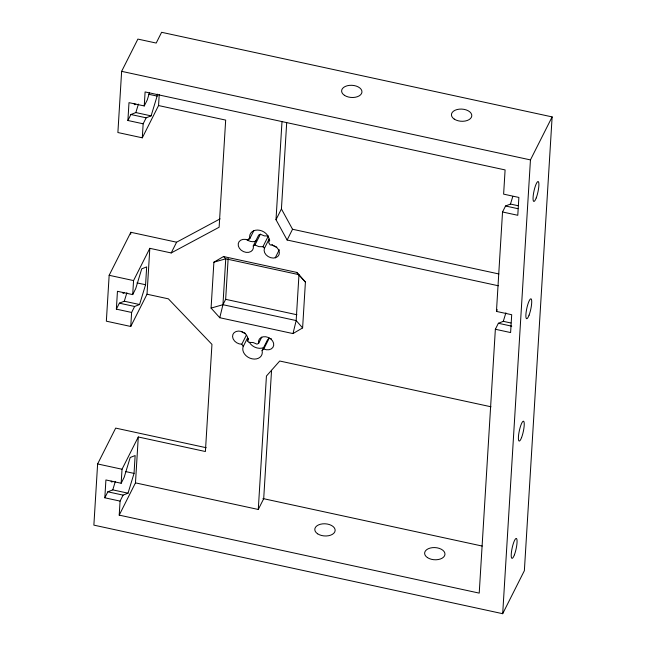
<?xml version="1.0" encoding="UTF-8"?>
<svg xmlns="http://www.w3.org/2000/svg" width="646" height="646" viewBox="0 0 646 646"><rect width="100%" height="100%" fill="white"/><g stroke="black" fill="none" stroke-linecap="round" stroke-linejoin="round"><path stroke-width="0.97" d="M206.227 447.718L115.682 428.104L97.619 463.949L93.872 525.133L502.693 613.7L524.366 570.684L552.128 116.902L161.613 32.3L156.195 43.056L137.889 39.091L121.634 71.343L117.887 132.535L142.298 137.816L158.553 105.556L159.223 94.582M220.1 218.865L176.6 242.202L130.839 232.285L109.158 275.293L106.348 321.183L130.758 326.472L147.013 294.213L149.824 248.322L171.182 252.949L219.123 227.239L225.672 120.099L158.553 105.556M104.822 497.8L105.912 479.954L121.165 483.256L124.185 477.273L130.201 457.489L135.135 455.551L134.045 473.397L128.021 493.181L123.087 495.119L107.834 491.816L104.822 497.8L120.075 501.102L123.087 495.119M116.361 309.143L117.451 291.298L132.705 294.608L135.717 288.625L141.74 268.833L146.674 266.895L145.584 284.741L139.56 304.524L134.626 306.47L119.373 303.168L116.361 309.143L131.614 312.454L134.626 306.47M157.244 94.106L157.123 96.084L151.099 115.876L146.166 117.814L143.154 123.798L127.9 120.495L128.99 102.649L144.244 105.952L147.256 99.968L149.557 92.435M130.71 234.28L130.839 232.285M510.929 322.984L503.299 321.337L498.373 323.275L495.361 329.258L479.219 593.117L119.219 515.128L120.075 501.102M121.165 483.256L122.021 469.238L138.284 436.979L205.404 451.522L211.953 344.375L168.372 298.84L147.013 294.213M130.758 326.472L131.614 312.454M132.705 294.608L133.56 280.582L149.824 248.322M142.298 137.816L143.154 123.798M144.244 105.952L145.1 91.934L505.099 169.922L503.622 194.139L518.875 197.442L517.785 215.288L502.531 211.985L496.451 311.412L511.705 314.715L510.615 332.561L495.361 329.258M119.219 515.128L135.474 482.869L138.284 436.979M211.08 308.094L213.891 262.203L223.508 256.543L296.732 272.402L305.413 282.036L302.611 327.918L292.993 333.586L219.769 317.727L211.08 308.094L222.943 304.702L296.167 320.561L302.611 327.918M219.769 317.727L222.943 304.702L225.753 258.812L223.508 256.543M222.943 304.702L225.656 299.324L228.159 258.424M135.474 482.869L258.279 509.468L266.435 376.037L279.718 361.017L490.968 406.778M498.365 285.774L287.123 240.013L276.004 219.705L282.011 121.391M271.554 370.303L263.697 498.72L258.279 509.468M276.004 219.705L281.422 208.957L286.695 122.675M502.693 613.7L530.447 159.909L552.128 116.902M292.993 333.586L296.167 320.561L298.977 274.671L225.753 258.812L213.891 262.203M127.9 120.495L130.912 114.512L135.846 112.566L138.422 104.087M119.373 303.168L124.307 301.222L126.882 292.743M107.834 491.816L112.767 489.878L115.343 481.399M502.531 211.985L505.543 206.001L510.477 204.063L512.771 196.521M503.299 321.337L505.883 312.85M171.182 252.949L176.6 242.202M254.952 244.987L258.893 246.643L262.938 246.715L268.356 235.968L264.319 235.887L260.37 234.232L254.952 244.987L253.272 245.819A7.962 6.185 26.7 0 1 246.078 252.36A7.962 6.185 26.7 0 1 238.245 243.671A7.962 6.185 26.7 0 1 248.153 240.142L249.057 238.35M248.153 240.142L249.832 238.552L253.902 230.485M253.272 245.819L258.691 235.063L260.37 234.232M249.832 238.552A10.191 7.914 26.7 0 1 259.894 230.323A10.191 7.914 26.7 0 1 268.696 242.638L270.141 244.907A7.962 6.185 26.7 0 1 279.371 252.578A7.962 6.185 26.7 0 1 270.682 257.689A7.962 6.185 26.7 0 1 264.472 248.242L268.986 239.278M275.212 257.835L279.282 249.768M287.123 240.013L292.541 229.257L281.422 208.957M271.586 339.021L269.196 338.238L263.77 348.993L262.09 350.584A10.191 7.914 26.7 0 1 252.037 358.813A10.191 7.914 26.7 0 1 243.235 346.498L241.79 344.229L246.304 335.274M243.235 346.498L247.749 337.535M263.77 348.993A7.962 6.185 26.7 0 0 273.686 345.465A7.962 6.185 26.7 0 0 265.845 336.768A7.962 6.185 26.7 0 0 258.658 343.317L256.979 344.148L253.03 342.493L248.993 342.412L247.458 340.894L248.363 339.102M258.658 343.317L261.816 337.042M262.09 350.584L267.517 339.828L269.196 338.238M496.451 311.412L497.307 309.7M121.634 71.343L530.447 159.909M148.54 94.227L157.123 96.084M135.846 112.566L151.099 115.876M130.912 114.512L146.166 117.814M510.477 204.063L518.1 205.711M505.543 206.001L517.939 208.69M292.541 229.257L498.873 273.961M498.373 323.275L511.721 326.165M225.656 299.324L296.926 314.764M109.158 275.293L133.56 280.582M137 282.883L145.584 284.741M124.307 301.222L139.56 304.524M262.93 498.55L482.199 546.056M97.619 463.949L122.021 469.238M125.461 471.532L134.045 473.397M112.767 489.878L128.021 493.181M262.938 246.715L264.472 248.242M296.732 272.402L305.413 282.036M135.708 104.087A10.191 2.035 -77.8 0 1 134.182 103.772M124.169 292.743A10.191 2.035 -77.8 0 1 122.643 292.42M245.222 333.271A7.962 6.185 26.7 0 1 241.459 331.584M263.851 347.508A10.191 7.914 26.7 0 1 249.251 342.146M248.395 339.966A10.191 7.914 26.7 0 1 248.185 338.504M276.771 247.111A7.962 6.185 26.7 0 1 271.958 244.551M269.689 240.788A7.962 6.185 26.7 0 1 269.527 239.085M256.341 240.788A7.962 6.185 26.7 0 1 247.071 239.811M241.79 344.229A7.962 6.185 26.7 0 1 232.56 336.558A7.962 6.185 26.7 0 1 241.249 331.438A7.962 6.185 26.7 0 1 247.458 340.894M112.63 481.391A10.191 2.035 -77.8 0 1 111.104 481.076M536.237 197.902A10.191 2.035 -77.8 0 0 538.368 181.679A10.191 2.035 -77.8 0 0 533.313 194.93A10.191 2.035 -77.8 0 0 536.237 197.902M427.418 557.587A10.191 6.089 3.5 0 0 444.561 555.794A10.191 6.089 3.5 0 0 432.424 547.655A10.191 6.089 3.5 0 0 427.418 557.587M317.59 533.79A10.191 6.089 3.5 0 0 334.733 531.997A10.191 6.089 3.5 0 0 322.596 523.858A10.191 6.089 3.5 0 0 317.59 533.79M521.58 437.544A10.191 2.035 -77.8 0 0 523.712 421.321A10.191 2.035 -77.8 0 0 518.657 434.572A10.191 2.035 -77.8 0 0 521.58 437.544M454.235 119.09A10.191 6.089 3.5 0 0 471.386 117.297A10.191 6.089 3.5 0 0 459.241 109.158A10.191 6.089 3.5 0 0 454.235 119.09M344.407 95.301A10.191 6.089 3.5 0 0 361.55 93.508A10.191 6.089 3.5 0 0 349.413 85.369A10.191 6.089 3.5 0 0 344.407 95.301M514.41 554.809A10.191 2.035 -77.8 0 0 516.542 538.594A10.191 2.035 -77.8 0 0 511.479 551.846A10.191 2.035 -77.8 0 0 514.41 554.809M529.066 315.167A10.191 2.035 -77.8 0 0 531.198 298.953A10.191 2.035 -77.8 0 0 526.135 312.204A10.191 2.035 -77.8 0 0 529.066 315.167"/></g></svg>
